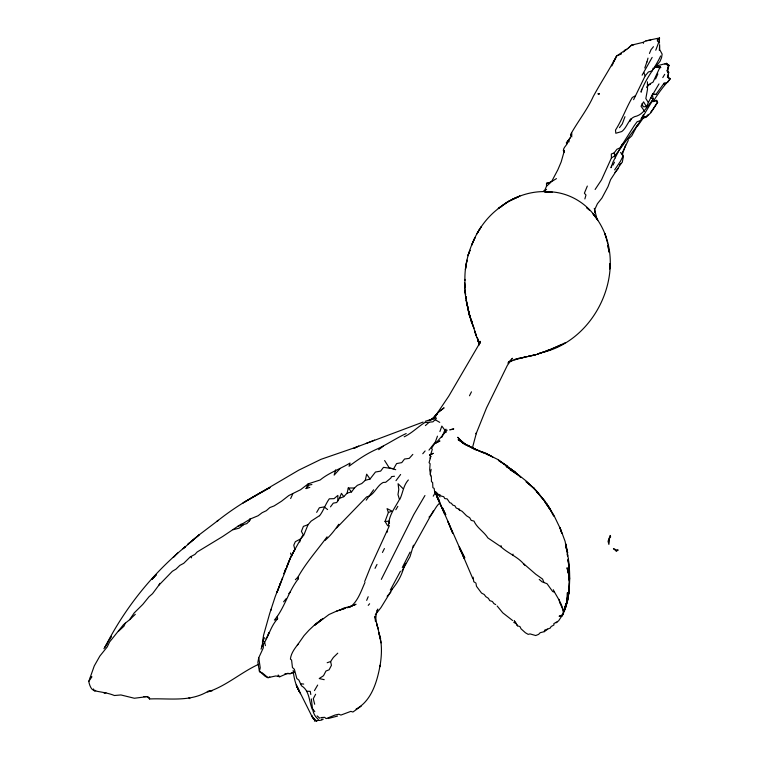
<?xml version="1.0" encoding="UTF-8"?>
<svg xmlns="http://www.w3.org/2000/svg" width="759" height="759" viewBox="0 0 759 759"><rect width="100%" height="100%" fill="white"/><g stroke="black" fill="none" stroke-linecap="round" stroke-linejoin="round"><path stroke-width="1.14" d="M375.591 621.574L376.265 613.281L377.754 609.097L377.014 610.824M330.478 506.851L333.296 503.132L336.702 502.524L337.831 500.874L337.888 495.399L334.036 498.654L329.302 498.805C325.383 504.185 323.571 510.655 319.548 515.807M566.489 548.529L565.778 543.89L567.666 552.818L566.091 547.021C570.407 564.886 570.844 584.164 567.21 602.248L568.7 593.491L569.297 583.51C569.146 593.196 568.064 603.025 563.69 611.82L566.622 603.367L567.884 594.439L566.129 606.479L563.946 611.185L565.863 605.388L563.576 612.323M561.983 615.198L561.859 615.881L559.108 616.232L563.311 614.543C563.681 605.198 557.097 597.561 553.264 589.715M668.186 77.579L668.632 72.124L667.066 70.853L668.812 65.407L667.626 72.124L668.66 72.655L667.066 70.853M659.343 50.511L659.637 44.639M568.7 593.491L568.965 588.993M668.632 72.124L667.436 77.124L670.178 78.538L667.607 82.418L664.097 83.186L655.918 94.448L653.138 93.869L652.749 94.505L658.992 83.917M316.74 721.041L313.752 718.82L314.71 720.111L316.702 720.813L318.609 720.253L317.907 718.972C311.74 713.906 312.509 706.003 311.294 698.916M647.436 81.849L647.493 89.334L645.833 98.556L648.347 102.569L646.516 106.801L643.11 106.706L642.076 103.442M479.821 343.353L480.02 341.265L478.635 345.222L480.381 342.053L448.759 396.16L434.11 417.886M406.188 433.541C396.113 438.209 387.062 444.499 377.185 448.986C366.929 453.465 357.897 459.641 349.045 466.225L350.07 463.028C340.364 468.929 329.036 472.667 320.175 479.973L308.201 483.863L300.545 489.726L288.809 495.542L281.523 501.225L274.094 505.94L269.815 507.581L266.314 510.712L262.178 512.667L258.079 515.759L249.758 519.203L249.502 520.864L246.827 523.596L237.994 526.196L222.7 536.49L197.122 552.011L194.921 554.412L190.196 556.926L183.716 563.33L179.826 565.389L176.012 569.108L172.378 571.271L158.859 585.217L152.512 593.709L149.039 596.716L142.796 604.401L134.163 612.959L129.637 619.686L123.508 624.666L109.552 642L107.285 646.81L99.865 656.051L94.258 665.947L88.794 681.402C89.315 684.722 91.46 691.496 95.7 690.51L94.287 690.861L93.442 688.954M464.925 279.369L464.944 291.987L466.292 301.295L467.781 307.196L466.225 299.881L469.024 314.15L470.305 317.85L468.54 310.659L471.206 321.541L474.147 328.211M619.467 164.959L622.266 162.322L623.386 156.553L620.568 152.426M567.049 600.037L567.409 592.665L567.504 597.741L567.485 596.745M513.786 622.456L516.367 623.604L514.166 620.758L517.477 625.796L519.943 626.573L521.035 628.822L525.418 632.759L528.179 634.363L530.067 633.917L535.702 635.53L538.605 634.382L540.19 632.702L544.345 631.649L544.545 630.217L550.247 628.063L551.148 626.507L553.975 624.989L553.823 623.623L558.567 620.9L561.859 615.881M249.758 519.203L249.502 520.864L250.109 519.137M413.456 545.218L410.021 556.67L401.966 571.129M408.351 479.973C403.209 485.608 402.963 492.952 399.794 499.413M388.542 525.095C388.95 515.105 394.936 507.752 399.452 499.479L397.982 494.574L398.779 489.46L398.077 483.739L402.982 488.568M524.735 565.284C518.748 557.049 508.179 553.615 500.902 546.717L501.111 545.683M512.809 555.152L513.018 554.117M641.649 89.211L641.07 92.181C645.046 79.002 654.96 68.585 660.615 55.986M659.135 42.428L659.543 37.95L646.051 40.806L643.063 42.371L631.526 45.142L628.566 47.893L616.963 55.796L621.336 53.993L621.061 53.358M656.032 67.38L660.264 66.621L660.691 67.579L656.032 67.38L656.44 65.976L666.677 63.339L667.322 65.16L668.926 65.198L667.797 67.494M563.311 614.543L563.529 613.452M472.288 448.36L476.51 432.592L476.073 433.863L486.51 407.934L507.335 365.421L512.505 358.257L507.828 363.134M262.405 642.275L263.629 634.979L269.72 613.405L275.194 596.678L282.452 578.026M584.866 198.934L585.976 194.987L584.373 193.241L587.324 186.059M337.831 500.874L339.387 498.426L343.751 496.68L347.138 493.113L348.267 487.999L354.444 488.028L357.385 485.333L361.758 483.53L365.269 480.343L370.022 479.024L375.477 472.022L380.629 471.121L383.504 467.354L393.646 468.758L396.596 463.588L401.758 462.62L404.538 459.015L409.234 458.379L412.83 454.385M365.269 480.343L366.663 474.157L370.022 479.024M656.44 65.976L656.127 67.219L660.691 67.579M261.741 646.649L264.047 637.541L263.003 641.507M259.654 671.848L261.988 672.645L268.183 677.796L265.233 676.364L259.369 671.212L260.233 667.816L258.753 657.73L263.278 647.939L263.411 644.125C268.876 636.042 270.688 626.099 277.595 618.794L277.329 616.336C285.545 604.363 289.255 590.369 298.334 578.804L298.221 576.66C306.408 562.305 317.366 550.028 327.072 536.822M646.953 62.01L647.987 58.111M430.761 475.789L429.679 469.688L430.116 463.73L429.053 462.667L430.846 456.339L429.566 455.049L430.657 454.641L432.317 449.3L431.492 448.389L434.025 444.432L435.296 443.114L439.793 441.036L435.296 443.114M403.902 567.049C401.796 575.398 397.327 583.14 391.767 589.658M299.72 542.002L300.564 538.918L303.761 535.209L308.021 524.725L311.133 521.12L319.207 515.864M335.639 469.878L334.15 475.115L340.041 468.607M568.814 142.094L569.222 140.69M565.967 605.208L566.575 603.196M565.066 608.234L564.734 609.297L566.622 603.367M564.269 152.208C561.29 148.565 567.229 145.557 567.817 142.047L566.394 142.863L566.812 143.812L567.457 142.151M624.97 116.706L622.285 123.935L619.467 127.654M644.78 68.025L646.915 61.887M388.371 512.543L391.948 511.082L387.052 508.615L388.371 512.543L385.031 521.433L387.688 525.759L389.367 525.645M271.01 610.255L271.447 608.974M439.907 431.548L441.842 426.093L445.343 430.818L445.988 429.167L444.727 430.486L441.823 437.307M277.035 592.437L290.982 556.527L302.575 535.693M633.613 99.676L645.178 75.881L648.433 71.944L652.047 70.957M364.956 582.466C361.151 590.957 358.049 600.919 350.535 606.821M437.469 436.15L435.334 441.985L428.977 450.115M261.03 649.144L262.443 645.321M387.052 532.344L387.602 530.854M564.592 610.084L565.834 603.386L565.123 608.813L561.679 616.545M268.05 634.714L268.904 632.427L268.401 634.647L265.84 638.879M314.7 720.263L314.406 721.05L316.446 720.87M436.729 494.014L434.66 491.898L434.157 488.379L432.886 487.686L432.639 482.506L431.463 481.652L431.359 476.728L430.182 474.574L431.15 469.347M280.109 584.231L280.631 582.855L276.883 592.428M655.776 50.217L658.755 42.257L657.436 41.09L657.398 39.25L658.964 39.155L659.543 37.95M613.908 61.792L616.621 55.853C609.449 69.638 600.711 82.75 593.282 96.469C587.115 110.046 577.703 121.62 570.569 134.58L571.878 136.838M339.387 498.426L341.446 493.341L343.751 496.68M635.606 127.73L637.731 125.833L644.476 116.345L646.118 117.265L650.824 112.797L657.617 102.474L656.782 100.567L654.628 101.222L652.749 100.141L638.623 123.632L618.177 151.61L614.743 155.813L611.431 157.967L601.517 179.855L595.122 189.475M648.347 102.569L652.787 93.926M563.643 612.115L565.455 607.75L563.965 611.375M366.673 600.369L368.191 596.726M389.035 526.499L370.591 566.812L364.681 581.527M402.298 567.552L410.097 552.087M649.438 53.462L651.051 49.658L653.452 46.688M625.653 145.054L622.655 153.47L622.703 155.491M125.282 623.139L123.945 626.213L118.395 631.346M556.47 178.602L550.531 182.207L546.499 183.298L546.537 186.192L544.469 190.926L543.283 191.496L546.584 189.342M660.264 66.621L653.063 82.124L648.632 84.562L646.972 87.238L648.632 84.562M309.805 487.373L306.076 488.578L308.201 483.863M655.558 79.002L657.835 73.965M651.345 102.636L653.148 98.642L652.484 95.179L653.138 93.869M611.678 166.136L610.957 167.73L613.13 161.724L622.257 144.144M564.174 609.23L565.303 606.726M290.64 498.559L292.727 494.014M613.025 165.111L614.486 162.16M623.111 155.918L620.445 161.269L614.648 169.874M652.749 100.141C647.503 105.368 644.391 113.281 636.82 116.061C628.348 117.446 627.788 127.019 621.773 131.544L615.815 133.252L615.502 130.064C622.143 119.761 626.033 108.101 632.285 97.513L634.932 96.004M570.853 135.216L571.878 133.186M611.83 65.919L613.471 62.646M382.441 552.467L384.415 548.548M375.031 568.349L377.005 564.421M469.479 395.762L471.462 391.843M381.322 579.383L413.759 514.611L424.955 495.523M400.429 571.261L390.278 590.16M433.351 510.873L413.219 547.125M628.262 140.349L621.792 153.792M637.617 124.846L631.763 135.861L627.968 139.447M459.176 509.194L459.726 510.522L459.176 509.194L456.197 508.037L454.84 505.731L452.876 505.162L451.311 503.245L449.689 502.61L447.146 498.872L444.727 498.578L443.759 496.699L441.197 496.082L439.916 494.802L437.696 494.128L436.624 492.468L434.66 491.898M617.703 550.484L618.035 549.829L616.194 550.996L613.424 548.653L617.703 550.484L616.194 550.996M629.932 121.449L631.45 118.518M158.859 585.217L159.836 583.32M404.139 566.186L405.638 563.311M109.6 639.505L111.355 636.327L105.065 647C124.666 608.443 151.999 574.06 185.471 546.603L183.042 548.729L199.076 534.915L218.288 520.323L217.046 521.291C233.44 508.169 251.457 497.202 270.033 487.544L243.108 502.894L298.752 470.163L320.991 459.328L356.749 446.985L423.086 422.07M315.621 694.267L313.277 698.716L314.691 704.257M258.753 657.73L257.87 662.294L259.369 671.212M277.329 616.336L274.397 620.084L277.595 618.794M652.152 57.399L642.095 75.188M433.228 496.196L435.751 491.841M314.454 690.595L317.67 685.064M641.108 118.793L643.528 114.656M316.664 512.372L319.368 507.752L324.169 506.908L327.594 509.555M662.787 77.579L664.694 74.354M324.871 540.531C330.279 536.006 334.795 530.076 338.789 524.27M395.828 509.735L397.839 506.348M570.161 138.005L567.77 141.316L572.058 134.836L570.569 134.58M434.385 417.516L438.114 412.384L443.939 407.944L438.114 412.384L434.186 417.839M392.365 589.05L380.952 607.608L375.307 614.856M611.431 157.967L611.327 154.001L614.088 152.938L616.953 149.229L620.188 147.825L634.268 125.624L637.181 121.687L639.761 120.88M103.917 648.698L107.266 643.547M566.394 142.863L567.741 140.776M434.025 417.981L435.524 415.676L434.29 417.507M652.949 109.192L657.379 102.323L656.288 100.311L653.793 101.023L652.408 100.207M653.082 101.734C658.138 93.433 663.632 85.89 670.206 79.069L670.178 78.538M327.176 662.721L330.63 661.535L333.372 657.455L337.764 653.176M613.3 61.802L615.663 58.348M395.98 480.684L400.619 474.489M621.08 163.546L610.597 179.636L608.006 186.648L601.944 198.033L597.409 203.754L594.724 209.617L594.876 212.937M435.837 443.133L447.136 430.135M434.898 416.843L437.345 413.513L431.169 419.68L436.017 417.146L429.243 420.543L434.935 418.143L425.258 421.302M347.138 493.113L351.531 491.908L354.444 488.028M650.833 111.981L652.247 110.121M366.208 500.162L373.618 489.773M653.072 69.534L659.941 61.536L661.554 57.731L662.133 54.107L659.723 49.629L659.495 45.692M283.591 601.811L286.219 598.595M288.799 593.661L290.469 591.64M614.98 172.445L618.139 168.659M422.763 453.74L425.125 450.95M306.076 488.578L309.198 484.973L311.902 484.546M368.238 605.359L369.624 603.756M387.118 596.318L390.828 592.096M404.205 436.804C411.701 433.275 417.716 427.042 424.793 422.545L432.924 421.833L436.397 418.522M135.301 614.335L129.637 619.686M295.346 579.715L298.012 577.039L298.334 578.804M428.996 517.097C433.655 513.312 435.04 506.936 439.632 503.179M544.345 631.649L547.628 629.202M175.376 555.294L173.308 557.362L177.881 552.827M88.794 681.402L91.905 676.743L90.34 677.891M623.509 51.954L624.961 50.587M629.515 120.501L631.241 118.897M425.401 425.59L428.826 422.507M430.846 456.339L430.125 456.975L430.277 458.597M648.471 114.381L644.97 117.664L643.309 117.92M546.537 186.192L550.095 183.08L546.499 183.298M318.742 621.763L323.059 618.481L314.862 625.122L329.017 614.515L336.673 611.08L345.639 608.149L336.673 611.08M628.566 47.893L631.526 45.142L633.661 44.885M361.199 706.136L352.926 712.008L350.829 711.373L340.905 715.082L338.912 714.228L335.136 715.006L326.104 718.631L324.662 717.331L320.848 717.587M336.588 527.97L366.654 496.879C374.31 495.532 376.426 485.883 383.181 482.458L385.705 482.288L390.847 478.056L391.53 476.633L394.5 476.244M190.604 541.973L199.076 534.915L187.966 544.127L189.722 542.694M237.994 526.196L240.831 524.365L241.874 524.194L242.889 525.181L239.161 528.16L233.07 529.735M378.656 449.698L383.229 446.216M319.036 621.526L321.598 619.724L316.275 623.31L308.951 630.226L304.065 635.606L297.357 645.169L298.031 644.211C294.615 648.613 290.953 653.423 290.403 659.163L291.579 660.017L292.452 667.541L294.388 669.286L296.816 678.546L298.866 680.073L301.503 685.823C309.568 690.472 309.036 701.544 312.281 709.39M543.918 352.072C600.805 337.746 631.801 260.223 593.045 213.867L597.798 220.138M241.874 524.194L249.654 519.412M549.013 183.09L551.727 181.325L557.799 169.883L561.176 161.942L564.411 150.557L563.273 150.244M508.701 362.328L511.813 360.487L508.653 361.996M356.075 709.096C371.635 700.747 377.166 681.459 380.117 665.235L379.917 666.668C381.796 655.491 382.47 643.499 378.741 632.626L381.113 642.873M556.072 622.816L557.115 622.228M464.925 280.422C464.508 265.565 468.436 250.802 475.049 237.558L471.7 245.129C477.411 229.854 487.629 215.907 501.082 206.59L500.475 207.008L508.928 201.116L519.896 196.021L507.467 201.96L498.274 208.545C513.226 196.41 532.818 189.503 552.135 192.16L544.488 191.828C564.772 190.632 584.506 200.869 595.967 217.529M300.564 538.918L295.327 541.698L293.78 545.209L294.919 549.715M340.269 609.894L343.637 608.158L352.214 605.872L348.428 607.428M546.414 350.715L551.983 348.998L565.275 342.736M430.657 454.641L433.256 453.313L429.566 455.049M560.958 344.956L561.47 344.69L550.768 349.206M353.903 605.293L356.028 604.259L347.461 607.76M353.827 448.379L358.76 446.017M353.817 448.389L356.749 446.985M511.386 199.778L516.756 197.321M374.604 440.125L366.037 443.465M292.946 672.531L290.232 673.669L284.976 673.641M348.239 607.504L349.946 606.792M94.628 690.804C101.308 692.199 108.101 692.91 114.41 695.51L120.909 694.95L134.362 698.252L147.379 696.601L149.542 698.963C168.365 698.109 188.507 701.971 206.002 692.483C225.148 686.99 240.508 672.616 258.61 664.315M269.834 676.952L268.297 677.578L275.878 675.946L279.748 676.772L287.68 673.309L290.232 673.669L294.445 672.076M648.319 85.16L650.387 84.325M508.473 362.147L518.625 358.371L513.957 359.671M546.793 351.037L537.552 353.979L550.683 349.624L535.285 354.899L518.776 358.476L527.192 356.635M308.021 524.725L303.401 526.366L301.427 531.347L303.42 535.275M524.867 357.147L514.83 359.709M624.932 50.056L626.953 49.449M104.182 693.214L105.947 692.749M328.154 718.545L337.565 716.05M450.656 429.708L453.768 428.92L449.556 429.869M664.931 64.117L666.819 63.652M207.34 691.487L210.29 690.785M650.805 40.132L646.051 40.806M212.093 690.851L207.34 691.629M528.928 356.189L535.285 354.899L528.482 356.142M319.321 720.481L322.034 719.987M651.782 95.292L652.484 95.179M559.108 599.363L559.696 602.931L561.347 605.16M563.377 610.615L560.996 605.217M385.031 521.433L389.234 521.196L389.5 523.293M653.803 94.486L655.918 94.448M143.897 696.601L147.322 696.591L149.495 697.834L149.542 698.963M321.493 719.162L323.315 719.162M458.958 509.631L462.174 511.357L466.586 515.826L469.707 517.714L471.187 520.38L473.995 521.091C477.022 528.027 484.014 531.67 487.866 537.913L500.902 546.717M306.883 691.212L310.27 691.373L310.801 694.523M622.731 156.496L623.386 156.553M300.431 683.698L303.714 684.077M553.956 592.011L552.647 591.498L547.049 583.718L542.049 581.821L539.232 579.402M445.571 432.241L446.15 432.336M324.216 679.684L319.207 678.546L323.505 675.728L325.972 671.013L329.083 669.827L331.436 665.33L330.63 661.535M650.643 98.053L653.148 98.642M523.682 563.757L535.74 574.221L542.581 579.079L543.805 582.115M395.733 469.698L389.196 467.781L384.623 460.533M668.926 65.198L667.047 64.524L666.677 63.339M240.831 524.365L242.889 525.181M597.105 219.455L594.278 208.383M483.777 452.772L481.946 452.003L485.02 452.753L491.671 456.377M483.739 452.687L476.187 449.613L482.885 452.573M483.711 452.962L469.669 446.671L475.513 449.119L471.453 447.25L475.324 449.736M484.64 453.085L488.208 454.916M495.712 604.581L493.891 603.604L492.42 601.526L489.726 600.597L488.369 598.301L485.751 596.612L484.27 594.534L481.548 593.073L476.5 586.318L475.921 583.083M512.562 620.473L502.8 612.855L497.117 605.967M435.211 419.746L439.736 422.383M469.698 446.444L467.686 445.248L475.457 449.764M492.838 457.108L485.931 453.569L498.397 459.793L507.192 466.339L498.359 460.277L506.832 465.656L517.23 474.603L513.682 471.016L506.111 466.443L514.668 471.88L520.665 477.364M469.698 446.425L462.383 442.582L467.829 445.903M475.21 582.627L473.777 581.717L473.094 577.172M657.617 102.474L656.288 100.311M667.436 77.124L669.286 78.424M467.81 445.818L458.132 439.67L465.248 444.252M517.629 474.555L510.162 469.669L519.118 475.371L526.841 481.557L537.344 492.05L533.245 487.544L526.053 481.68L533.985 488.303L533.245 487.544L537.865 492.439L544.516 501.101L536.395 491.32L544.763 500.798L549.99 509.156L546.679 503.71L549.592 507.989L553.795 516.063L550.56 509.868L544.497 501.31L553.918 515.38L560.683 529.403L565.123 541.423L566.973 551.793M466.813 445.476L461.149 440.808L465.058 444.603M513.682 471.016L518.35 475.03M317.139 715.908L319.843 718.299M313.173 718.166L313.979 718.887M465.096 444.622L462.127 441.672L463.597 443.275M279.748 676.772L278.202 675.036L278.316 676.525M189.845 698.517L189.076 697.616L189.503 698.574M437.696 494.128L440.049 496.889M348.267 487.999L351.531 491.908M464.451 444.119L457.762 437.279L462.335 442.497M312.746 709.115L314.805 711.638M644.562 111.26L641.032 106.251L643.575 101.839L646.516 106.801M314.084 719.314L311.598 715.5L313.106 718.46M312.338 717.16L296.266 684.969L299.501 691.819C295.678 685.311 293.847 677.853 293.173 670.377M479.451 342.926L475.646 334.7L474.754 331.009L476.197 335.26L471.33 320.858L473.35 326.379M478.73 341.692L477.828 340.079L478.844 343.087L477.25 337.404L479.176 344.491M516.737 624.334L517.477 625.796M300.469 693.698L297.006 686.639L299.501 691.819M436.235 494.564L439.651 501.557L435.381 492.468M459.423 548.235L464.299 558.415L434.527 491.026M462.924 555.522L472.866 578.794M643.063 42.371L643.48 43.32M652.987 68.272L653.262 68.908M191.002 556.594L191.562 557.865M290.507 553.083L291.722 556.053M643.831 72.475L645.178 75.881M615.483 157.881L614.088 152.938M607.598 243.003L604.97 233.715L605.881 236.941M375.468 621.526L374.899 616.374L380.582 639.059L380.468 638.224M479.327 344.633L478.265 340.411L479.204 344.178M376.597 623.054L378.077 628.945L377.119 625.15M659.533 43.092L658.964 39.155M264.568 641.962L265.403 645.643M467.373 306.029L468.739 312.205L466.946 303.771M664.097 83.186L664.457 84.828M465.912 296.418L466.235 298.211M465.969 296.835L466.349 299.046M566.669 549.696L567.001 551.708M567.277 553.899L567.58 556.005L567.305 553.804M465.087 290.336L465.59 294.625L465.106 289.919M569.117 569.411L568.225 559.829L569.573 579.212L569.003 567.523M568.51 562.077L568.254 559.155L568.406 562.428M464.906 287.737L464.536 282.671L464.878 288.088M569.449 575.701L569.392 580.531L569.449 575.701M609.79 263.98L609.724 268.8L609.79 263.98M569.44 580.047L569.383 583.5L568.444 570.683L569.44 580.047M609.449 540.389L608.87 544.421L608.063 541.281L610.198 535.456L610.634 537.002L609.192 538.586L609.449 540.389M466.121 264.834L465.419 269.54L466.984 260.081L466.121 264.834M468.303 254.644L467.971 255.707L470.03 250.223L468.303 254.644M284.616 571.925L283.97 573.823L285.782 568.643L284.616 571.925M287.946 563.501L286.456 567.685L290.982 556.527L287.946 563.501M293.42 552.021L291.551 555.721L295.279 548.624L293.42 552.021M478.777 230.461L476.918 233.857L481.244 226.799L478.777 230.461M156.449 574.544L152.132 579.183L156.449 574.544M598.879 93.822L597.883 93.822L599.468 93.917L598.879 93.822M514.668 471.88L510.162 468.464L515.01 472.221L514.668 471.88M589.307 209.892L586.773 207.7L589.307 209.892M464.726 557.846L459.252 546.973L464.726 557.846M445.713 514.706L442.336 507.534L445.713 514.706M440.002 503.359L437.089 497.221L444.537 513.606L440.002 503.359M452.762 533.34L447.848 521.31L452.762 533.34M472.459 323.087L469.024 314.15L472.459 323.087M561.869 533.425L559.943 527.742L561.869 533.425M568.244 572.609L567.039 567.751L568.5 573.766L568.244 572.609M608.927 251.305L607.874 244.996L609.041 252.149L608.927 251.305"/></g></svg>
